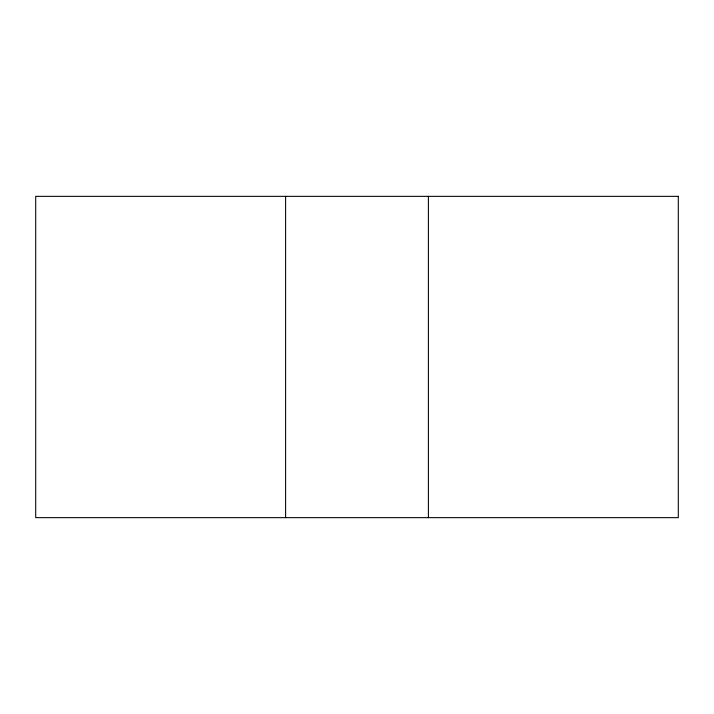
<?xml version="1.0" encoding="UTF-8"?>
<svg xmlns="http://www.w3.org/2000/svg" width="714" height="714" viewBox="0 0 714 714"><rect width="100%" height="100%" fill="white"/><g stroke="black" fill="none" stroke-linecap="round" stroke-linejoin="round"><path stroke-width="1.07" d="M428.4 196.35L428.4 517.65M285.6 196.35L285.6 517.65M678.3 196.35L35.7 196.35L35.7 517.65L678.3 517.65L678.3 196.35"/></g></svg>
